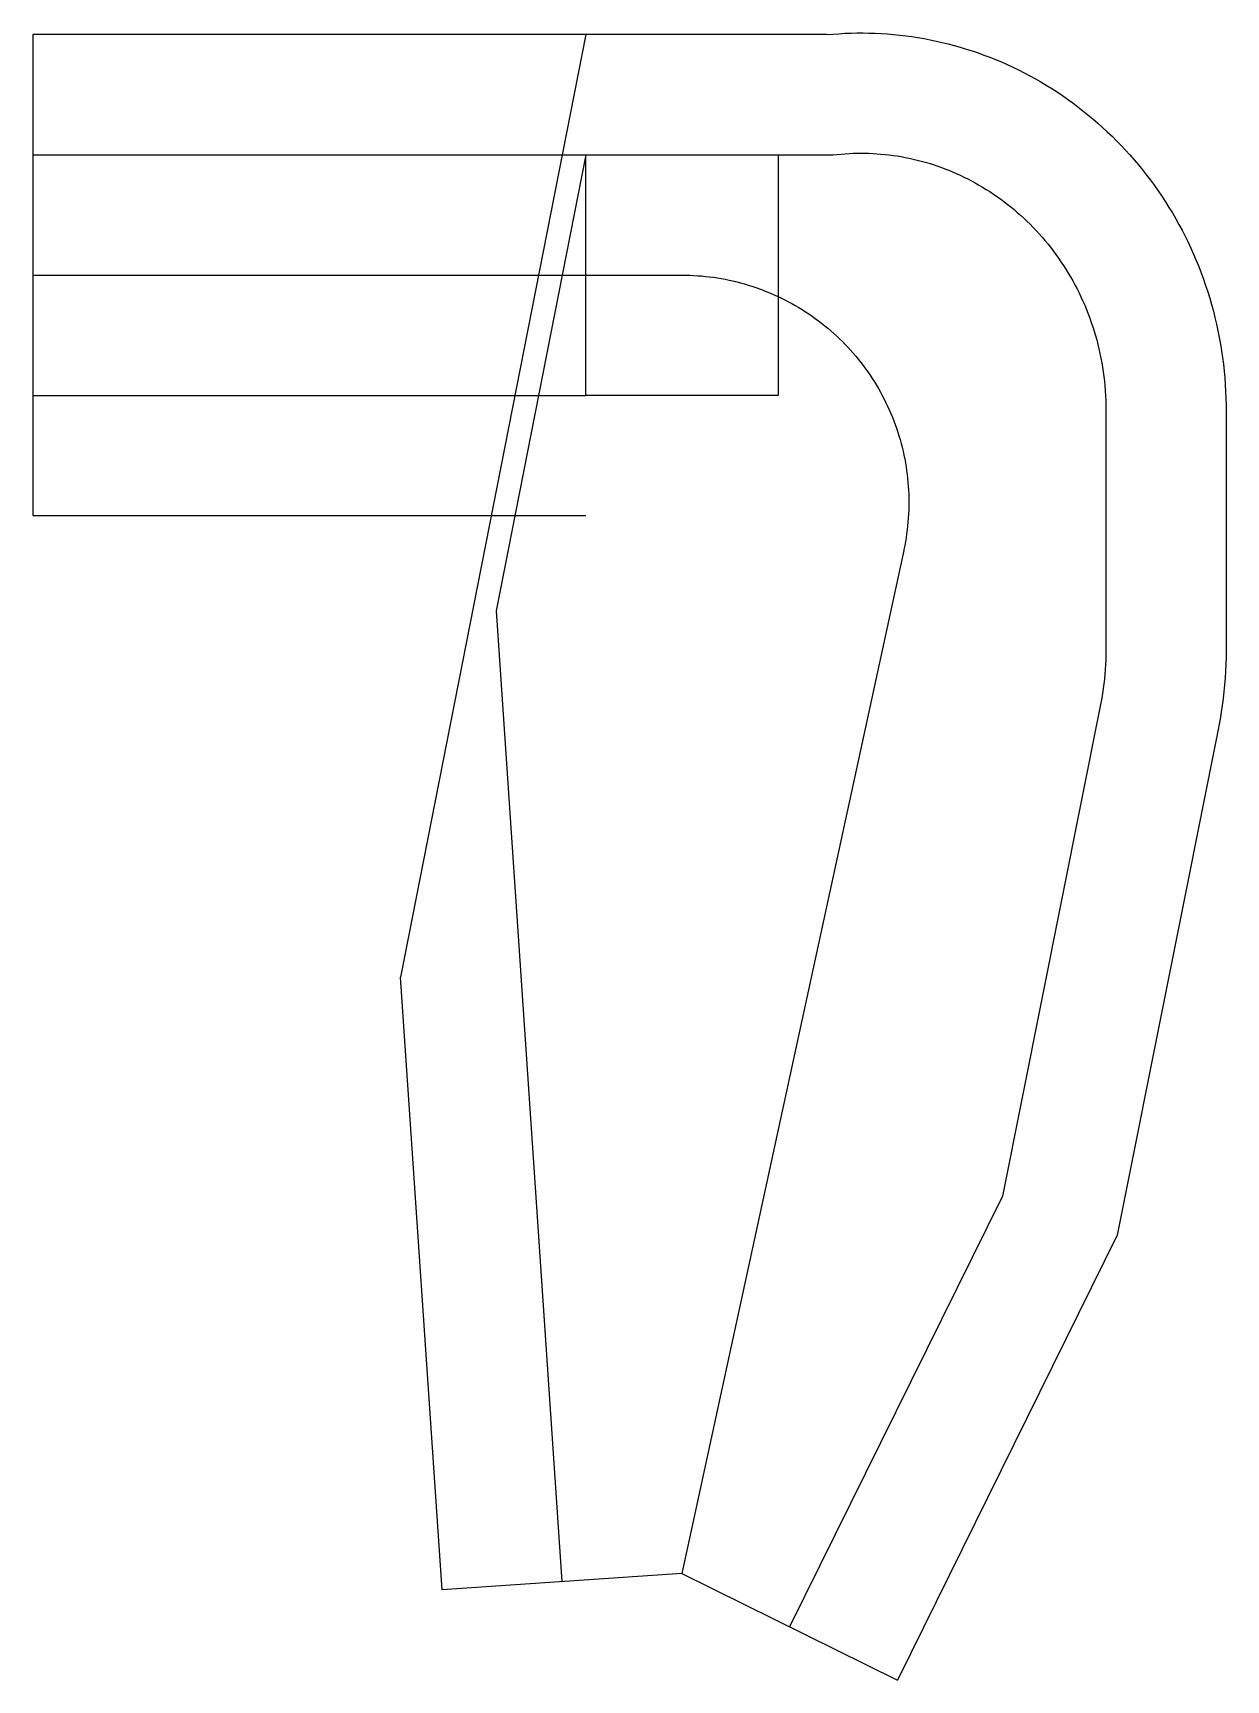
# Model space of a CAD drawing. Header units: metres. Extents: x -10000 to 8387, y -21641 to 3730.
import ezdxf

# ---------------------------------------------------------------- set-up
doc = ezdxf.new("R2010")
doc.units = ezdxf.units.M

msp = doc.modelspace()

# ---------------------------------------------------------------- linework, layer by layer
at = {"color": 1}
for p, q in [((-10000, 3704), (-10000, -3704)), ((2232, 3704), (-10000, 3704)), ((-1482, 3704), (-4336, -10814)), ((-10000, 1852), (2334, 1852)), ((-1482, 1852), (-2862, -5169)), ((-10000, -1852), (-1482, -1852)), ((6535, -2077), (6535, -5781)), ((8387, -2077), (8387, -5781)), ((-10000, -3704), (-1482, -3704)), ((-2862, -5169), (-1848, -20125)), ((6452, -6612), (4939, -14187)), ((8268, -6975), (6707, -14789)), ((-3696, -20251), (-4336, -10814)), ((4939, -14187), (1660, -20821)), ((6707, -14789), (3321, -21641)), ((0, -20000), (-3696, -20251)), ((0, -20000), (3321, -21641))]:
    msp.add_line(p, q, dxfattribs=at)
for points in [[(2232, 3704), (2325, 3712), (2418, 3719), (2511, 3725), (2605, 3728), (2698, 3730), (2792, 3730), (2886, 3729), (2980, 3726), (3074, 3722), (3168, 3715), (3262, 3707), (3357, 3698), (3451, 3687), (3545, 3674), (3639, 3659), (3732, 3643), (3826, 3625), (3919, 3606), (4012, 3585), (4105, 3562), (4198, 3537), (4290, 3511), (4382, 3483), (4474, 3454), (4565, 3423), (4656, 3390), (4746, 3356), (4836, 3320), (4925, 3283), (5014, 3244), (5102, 3203), (5189, 3161), (5276, 3117), (5362, 3071), (5448, 3024), (5533, 2976), (5617, 2926), (5700, 2874), (5783, 2821), (5864, 2766), (5945, 2710), (6025, 2652), (6104, 2593), (6182, 2533), (6259, 2471), (6335, 2407), (6410, 2342), (6485, 2276), (6557, 2209), (6629, 2140), (6700, 2070), (6770, 1998), (6838, 1925), (6905, 1851), (6971, 1776), (7036, 1699), (7100, 1621), (7162, 1542), (7223, 1462), (7283, 1380), (7341, 1298), (7398, 1214), (7453, 1129), (7507, 1043), (7560, 957), (7611, 869), (7661, 780), (7709, 690), (7755, 599), (7801, 508), (7844, 415), (7886, 322), (7927, 227), (7965, 132), (8003, 36), (8038, -60), (8072, -158), (8104, -256), (8135, -355), (8164, -454), (8191, -554), (8216, -655), (8240, -756), (8262, -858), (8282, -960), (8301, -1062), (8318, -1165), (8333, -1269), (8346, -1373), (8357, -1477), (8367, -1582), (8374, -1686), (8380, -1791), (8384, -1897), (8386, -2002), (8387, -2077)], [(1482, -1852), (-1482, -1852), (-1482, 1852), (1482, 1852), (1482, -1852)], [(2334, 1852), (2395, 1859), (2455, 1865), (2516, 1870), (2577, 1873), (2638, 1876), (2699, 1878), (2761, 1878), (2822, 1878), (2884, 1876), (2946, 1874), (3007, 1870), (3069, 1865), (3131, 1859), (3193, 1852), (3255, 1844), (3317, 1835), (3379, 1825), (3441, 1813), (3503, 1801), (3564, 1787), (3626, 1773), (3687, 1757), (3749, 1740), (3810, 1722), (3871, 1703), (3931, 1683), (3992, 1661), (4052, 1639), (4112, 1615), (4171, 1591), (4230, 1565), (4289, 1538), (4348, 1510), (4406, 1482), (4464, 1452), (4521, 1420), (4578, 1388), (4635, 1355), (4691, 1321), (4746, 1286), (4801, 1249), (4856, 1212), (4910, 1174), (4963, 1134), (5016, 1094), (5068, 1052), (5119, 1010), (5170, 967), (5220, 922), (5270, 877), (5319, 831), (5367, 784), (5414, 736), (5461, 687), (5507, 637), (5552, 586), (5596, 534), (5639, 482), (5682, 429), (5723, 374), (5764, 319), (5804, 263), (5843, 207), (5881, 149), (5918, 91), (5955, 32), (5990, -27), (6024, -88), (6057, -149), (6090, -211), (6121, -273), (6151, -336), (6180, -400), (6208, -464), (6235, -529), (6261, -595), (6286, -661), (6310, -728), (6332, -795), (6354, -863), (6374, -931), (6393, -999), (6411, -1069), (6428, -1138), (6443, -1208), (6458, -1278), (6471, -1349), (6483, -1420), (6494, -1492), (6503, -1563), (6512, -1635), (6519, -1707), (6524, -1780), (6529, -1853), (6532, -1926), (6534, -1999), (6535, -2072), (6535, -2077)], [(-10000, 0), (0, 0), (61, -1), (122, -2), (183, -5), (244, -9), (305, -13), (366, -19), (426, -26), (487, -34), (547, -43), (607, -53), (668, -64), (727, -76), (787, -90), (846, -104), (905, -119), (964, -136), (1023, -153), (1081, -171), (1139, -191), (1197, -211), (1254, -232), (1310, -255), (1367, -278), (1423, -302), (1478, -328), (1534, -354), (1588, -381), (1642, -409), (1696, -439), (1749, -469), (1802, -500), (1854, -532), (1905, -564), (1956, -598), (2007, -633), (2056, -668), (2105, -704), (2154, -742), (2202, -780), (2249, -818), (2295, -858), (2341, -899), (2386, -940), (2430, -982), (2474, -1025), (2516, -1068), (2559, -1112), (2600, -1157), (2640, -1203), (2680, -1250), (2719, -1297), (2757, -1345), (2794, -1393), (2830, -1442), (2866, -1492), (2900, -1542), (2934, -1593), (2967, -1644), (2999, -1697), (3030, -1749), (3060, -1802), (3089, -1856), (3117, -1910), (3144, -1965), (3171, -2020), (3196, -2075), (3220, -2131), (3244, -2188), (3266, -2245), (3287, -2302), (3308, -2359), (3327, -2417), (3345, -2476), (3363, -2534), (3379, -2593), (3394, -2652), (3409, -2711), (3422, -2771), (3434, -2831), (3445, -2891), (3455, -2951), (3464, -3011), (3472, -3072), (3479, -3133), (3485, -3193), (3490, -3254), (3494, -3315), (3496, -3376), (3498, -3437), (3498, -3498), (3498, -3559), (3496, -3620), (3494, -3681), (3490, -3742), (3485, -3803), (3479, -3864), (3472, -3925), (3464, -3985), (3455, -4046), (3445, -4106), (3434, -4166), (3422, -4226), (3419, -4240), (0, -20000)], [(6535, -5781), (6534, -5854), (6532, -5927), (6529, -6001), (6525, -6075), (6519, -6148), (6512, -6222), (6503, -6296), (6494, -6369), (6483, -6443), (6470, -6517), (6457, -6590), (6452, -6612)], [(8387, -5781), (8386, -5886), (8383, -5992), (8379, -6098), (8372, -6204), (8364, -6310), (8354, -6416), (8342, -6521), (8328, -6627), (8312, -6733), (8294, -6838), (8275, -6943), (8268, -6975)]]:
    msp.add_lwpolyline(points, dxfattribs=at)

doc.saveas('drawing.dxf')
